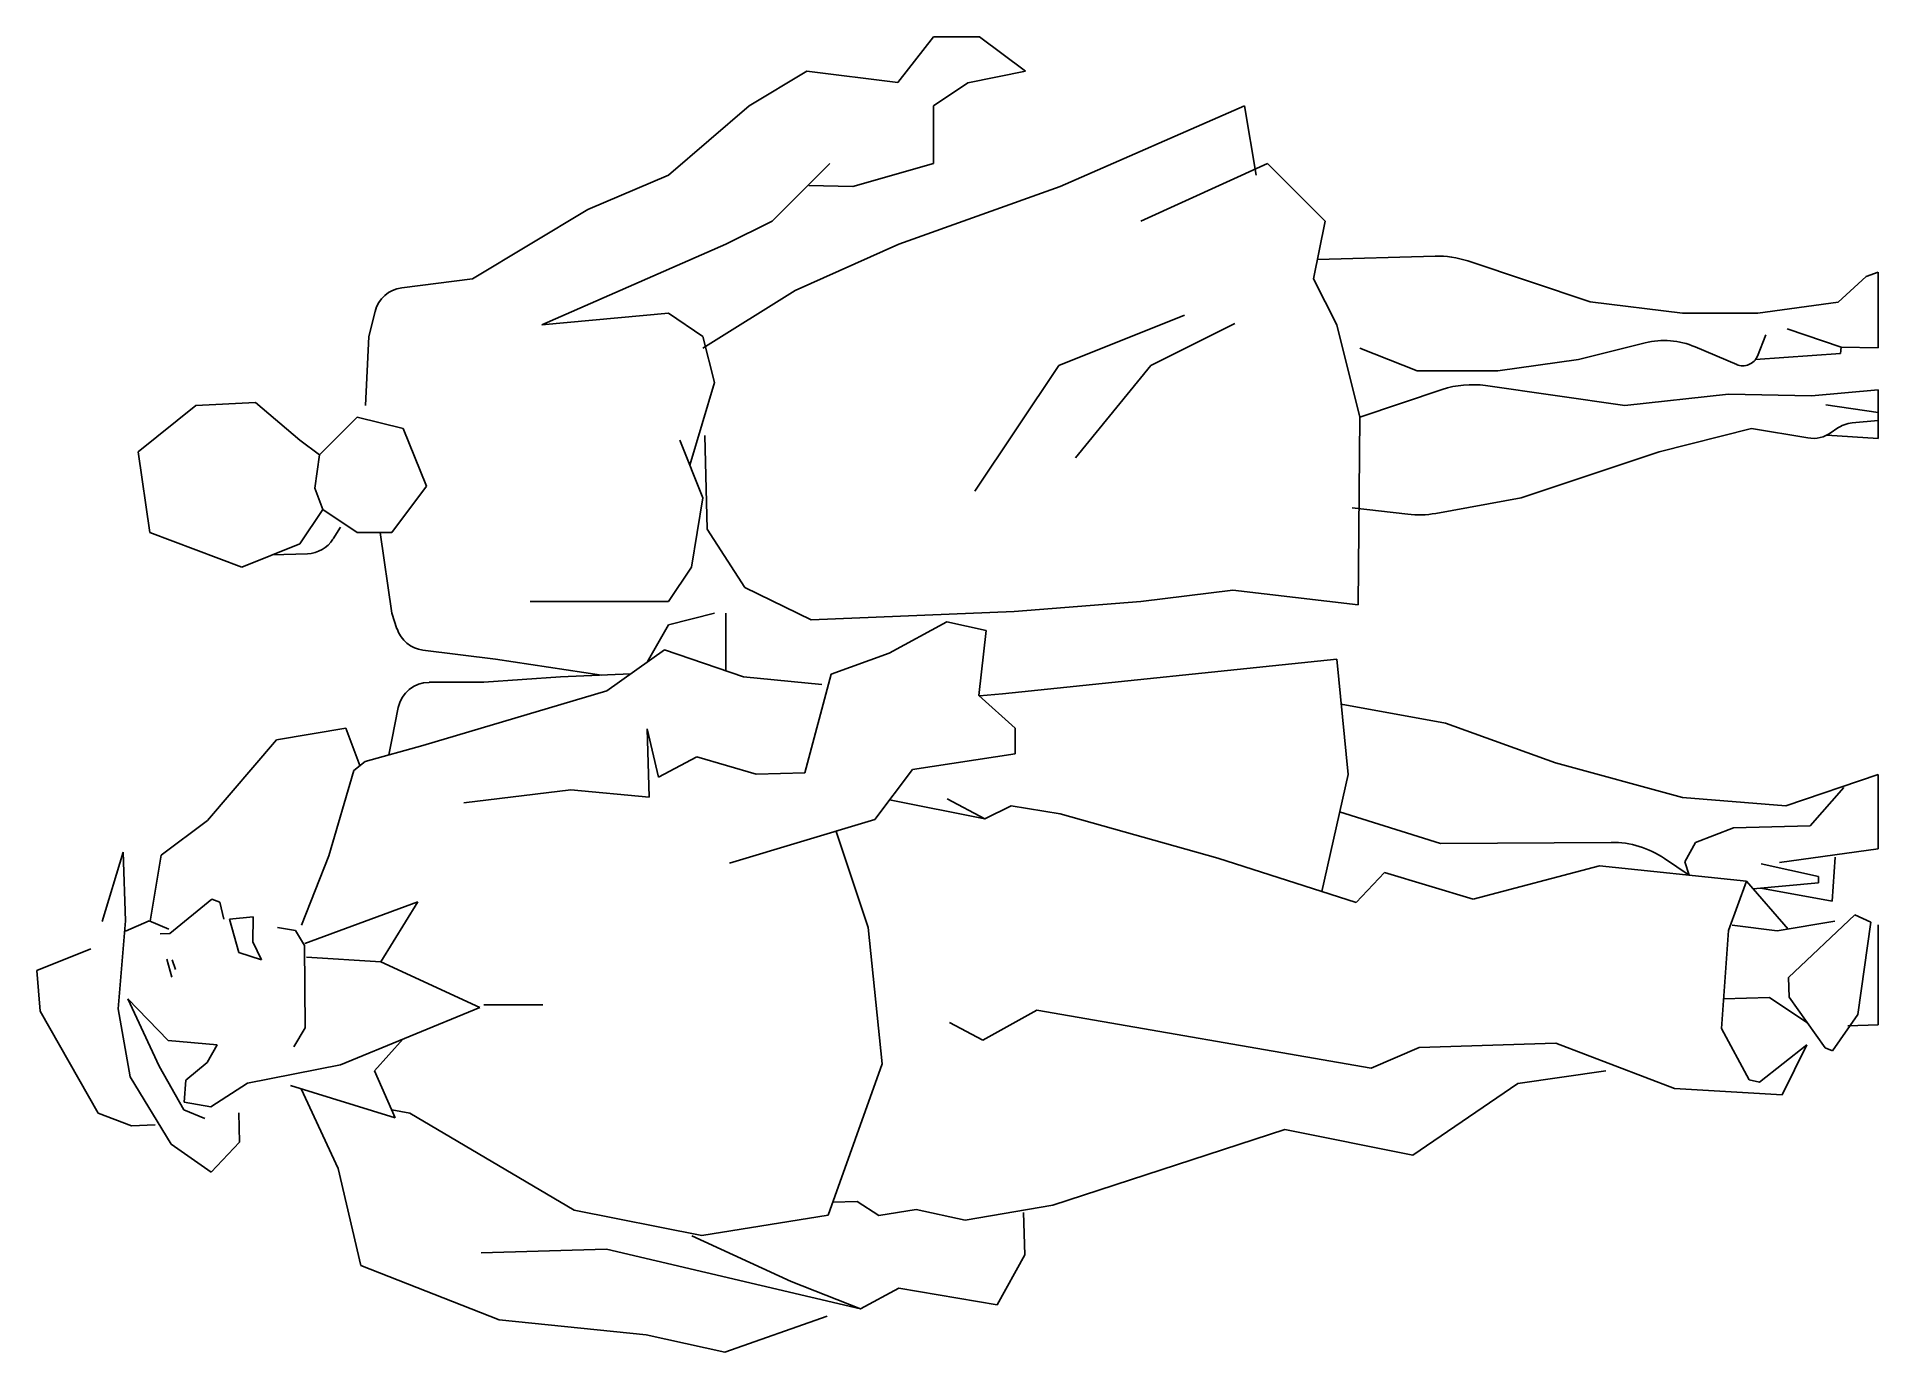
# Model space of a CAD drawing. Extents: x 443774.24 to 443776.05, y 4484917.94 to 4484919.23.
import ezdxf

# ---------------------------------------------------------------- set-up
doc = ezdxf.new("R2010")
doc.units = 0
doc.layers.get('0').update_dxf_attribs({"linetype": 'CONTINUOUS'})

msp = doc.modelspace()

# ---------------------------------------------------------------- linework, layer by layer
at = {"color": 0}
for p, q in [((443775.0849, 4484919.1884), (443775.1198, 4484919.2332)), ((443775.1198, 4484919.2332), (443775.165, 4484919.2332)), ((443775.165, 4484919.2332), (443775.2102, 4484919.1995)), ((443774.939, 4484919.1655), (443774.9956, 4484919.1995)), ((443774.9956, 4484919.1995), (443775.0849, 4484919.1884)), ((443775.1537, 4484919.1882), (443775.1198, 4484919.1655)), ((443775.2102, 4484919.1995), (443775.1537, 4484919.1882)), ((443774.8599, 4484919.0977), (443774.939, 4484919.1655)), ((443775.1198, 4484919.1655), (443775.1198, 4484919.109)), ((443775.4249, 4484919.1655), (443775.2442, 4484919.0865)), ((443775.4362, 4484919.0977), (443775.4249, 4484919.1655)), ((443774.7809, 4484919.064), (443774.8599, 4484919.0977)), ((443775.0182, 4484919.109), (443774.9616, 4484919.0525)), ((443775.1198, 4484919.109), (443775.0408, 4484919.0865)), ((443775.4475, 4484919.109), (443775.3232, 4484919.0525)), ((443775.5041, 4484919.0525), (443775.4475, 4484919.109)), ((443775.0408, 4484919.0865), (443774.9976, 4484919.0876)), ((443775.2442, 4484919.0865), (443775.0859, 4484919.03)), ((443774.6678, 4484918.996), (443774.7809, 4484919.064)), ((443774.9616, 4484919.0525), (443774.9164, 4484919.03)), ((443775.4927, 4484918.996), (443775.5041, 4484919.0525)), ((443774.9164, 4484919.03), (443774.7357, 4484918.9509)), ((443775.0859, 4484919.03), (443774.9842, 4484918.9847)), ((443775.6119, 4484919.0182), (443775.4965, 4484919.015)), ((443775.764, 4484918.9735), (443775.6438, 4484919.0135)), ((443774.5984, 4484918.9873), (443774.6678, 4484918.996)), ((443775.5154, 4484918.9509), (443775.4927, 4484918.996)), ((443776.0071, 4484918.973), (443776.0344, 4484918.9984)), ((443776.0344, 4484918.9984), (443776.0463, 4484919.0026)), ((443776.0463, 4484919.0026), (443776.0463, 4484918.9284)), ((443774.9842, 4484918.9847), (443774.8938, 4484918.9282)), ((443775.8543, 4484918.9622), (443775.764, 4484918.9735)), ((443775.9282, 4484918.9622), (443776.0071, 4484918.973)), ((443774.5662, 4484918.9395), (443774.5723, 4484918.9641)), ((443774.7357, 4484918.9509), (443774.8599, 4484918.9622)), ((443774.8599, 4484918.9622), (443774.8938, 4484918.9395)), ((443775.2427, 4484918.9112), (443775.366, 4484918.9605)), ((443775.3331, 4484918.9112), (443775.4154, 4484918.9523)), ((443775.9282, 4484918.9622), (443775.8543, 4484918.9622)), ((443774.5629, 4484918.8717), (443774.5662, 4484918.9395)), ((443774.8938, 4484918.9395), (443774.9051, 4484918.8944)), ((443775.538, 4484918.8605), (443775.5154, 4484918.9509)), ((443775.7526, 4484918.917), (443775.8179, 4484918.9332)), ((443775.928, 4484918.9203), (443775.9363, 4484918.9411)), ((443776.01, 4484918.9291), (443775.9572, 4484918.9469)), ((443775.538, 4484918.9282), (443775.5944, 4484918.9057)), ((443775.6735, 4484918.9057), (443775.7526, 4484918.917)), ((443775.8667, 4484918.9293), (443775.9076, 4484918.9119)), ((443775.926, 4484918.9169), (443776.0093, 4484918.9227)), ((443776.0093, 4484918.9227), (443776.01, 4484918.9291)), ((443776.0463, 4484918.9284), (443776.01, 4484918.9291)), ((443775.1604, 4484918.7878), (443775.2427, 4484918.9112)), ((443775.2591, 4484918.8206), (443775.3331, 4484918.9112)), ((443775.5944, 4484918.9057), (443775.6735, 4484918.9057)), ((443774.9051, 4484918.8944), (443774.8811, 4484918.8133)), ((443775.6188, 4484918.8875), (443775.538, 4484918.8605)), ((443775.7979, 4484918.8717), (443775.6613, 4484918.8913)), ((443775.8995, 4484918.883), (443775.7979, 4484918.8717)), ((443775.9808, 4484918.8814), (443775.8995, 4484918.883)), ((443776.0463, 4484918.8872), (443775.9808, 4484918.8814)), ((443776.0463, 4484918.8395), (443776.0463, 4484918.8872)), ((443774.3401, 4484918.8265), (443774.3966, 4484918.8717)), ((443774.3966, 4484918.8717), (443774.4551, 4484918.8748)), ((443774.4551, 4484918.8748), (443774.4984, 4484918.8379)), ((443776.0463, 4484918.8649), (443775.9949, 4484918.8724)), ((443774.5177, 4484918.8236), (443774.5549, 4484918.8605)), ((443774.5549, 4484918.8605), (443774.6, 4484918.8492)), ((443774.6, 4484918.8492), (443774.6226, 4484918.7927)), ((443775.5364, 4484918.6764), (443775.538, 4484918.8605)), ((443775.8316, 4484918.8265), (443775.9221, 4484918.8492)), ((443775.9221, 4484918.8492), (443775.9774, 4484918.84)), ((443776.0003, 4484918.8453), (443776.0058, 4484918.8492)), ((443776.0208, 4484918.8548), (443776.0463, 4484918.8572)), ((443774.3514, 4484918.7475), (443774.3401, 4484918.8265)), ((443774.4984, 4484918.8379), (443774.5177, 4484918.8236)), ((443774.8938, 4484918.7814), (443774.8712, 4484918.8379)), ((443774.8981, 4484918.7505), (443774.8957, 4484918.8424)), ((443775.6961, 4484918.7814), (443775.8316, 4484918.8265)), ((443776.0463, 4484918.8395), (443775.9961, 4484918.8428)), ((443774.5132, 4484918.7907), (443774.5177, 4484918.8236)), ((443774.521, 4484918.77), (443774.5132, 4484918.7907)), ((443774.6226, 4484918.7927), (443774.5887, 4484918.7475)), ((443774.8825, 4484918.7135), (443774.8938, 4484918.7814)), ((443775.5851, 4484918.7653), (443775.5306, 4484918.7716)), ((443775.6124, 4484918.7661), (443775.6961, 4484918.7814)), ((443774.521, 4484918.77), (443774.4984, 4484918.7362)), ((443774.5549, 4484918.7475), (443774.521, 4484918.77)), ((443774.5311, 4484918.741), (443774.5384, 4484918.7527)), ((443774.4418, 4484918.7135), (443774.3514, 4484918.7475)), ((443774.4984, 4484918.7362), (443774.4418, 4484918.7135)), ((443774.5887, 4484918.7475), (443774.5549, 4484918.7475)), ((443774.5774, 4484918.7475), (443774.5887, 4484918.6684)), ((443774.8981, 4484918.7505), (443774.9349, 4484918.6934)), ((443774.4713, 4484918.7253), (443774.506, 4484918.7265)), ((443774.8599, 4484918.6797), (443774.8825, 4484918.7135)), ((443774.9349, 4484918.6934), (443774.9998, 4484918.6618)), ((443775.3232, 4484918.6797), (443775.4136, 4484918.6909)), ((443775.4136, 4484918.6909), (443775.5364, 4484918.6764)), ((443774.5887, 4484918.6684), (443774.5938, 4484918.6529)), ((443774.7243, 4484918.6797), (443774.8599, 4484918.6797)), ((443774.8599, 4484918.657), (443774.9051, 4484918.6684)), ((443774.9164, 4484918.6116), (443774.9164, 4484918.6684)), ((443774.9998, 4484918.6618), (443775.1989, 4484918.6698)), ((443775.1989, 4484918.6698), (443775.3232, 4484918.6797)), ((443774.8391, 4484918.6202), (443774.8599, 4484918.657)), ((443775.0765, 4484918.6292), (443775.1331, 4484918.6597)), ((443775.1331, 4484918.6597), (443775.1717, 4484918.6514)), ((443775.1717, 4484918.6514), (443775.1645, 4484918.5877)), ((443774.6193, 4484918.632), (443774.6904, 4484918.6232)), ((443774.7997, 4484918.5921), (443774.856, 4484918.6322)), ((443774.856, 4484918.6322), (443774.9335, 4484918.6057)), ((443775.0196, 4484918.6084), (443775.0765, 4484918.6292)), ((443774.6904, 4484918.6232), (443774.7945, 4484918.6076)), ((443774.7541, 4484918.606), (443774.823, 4484918.6087)), ((443774.9938, 4484918.5117), (443775.0196, 4484918.6084)), ((443775.5154, 4484918.6232), (443775.1876, 4484918.5892)), ((443775.5267, 4484918.5102), (443775.5154, 4484918.6232)), ((443774.6193, 4484918.5387), (443774.7997, 4484918.5921)), ((443774.6253, 4484918.6005), (443774.6791, 4484918.6005)), ((443774.6791, 4484918.6005), (443774.7541, 4484918.606)), ((443774.9335, 4484918.6057), (443775.0103, 4484918.5985)), ((443774.5887, 4484918.544), (443774.595, 4484918.5757)), ((443775.1645, 4484918.5877), (443775.2001, 4484918.5557)), ((443775.1876, 4484918.5892), (443775.1649, 4484918.5873)), ((443775.5198, 4484918.5791), (443775.622, 4484918.5605)), ((443774.4758, 4484918.544), (443774.5436, 4484918.5554)), ((443774.5436, 4484918.5554), (443774.5573, 4484918.5188)), ((443774.8392, 4484918.5549), (443774.8502, 4484918.5074)), ((443774.8412, 4484918.488), (443774.8392, 4484918.5549)), ((443775.2001, 4484918.5304), (443775.2001, 4484918.5557)), ((443775.622, 4484918.5605), (443775.73, 4484918.5214)), ((443774.4079, 4484918.4649), (443774.4758, 4484918.544)), ((443774.5626, 4484918.523), (443774.6193, 4484918.5387)), ((443774.5858, 4484918.5294), (443774.5887, 4484918.544)), ((443774.5514, 4484918.5141), (443774.5626, 4484918.523)), ((443774.8502, 4484918.5074), (443774.888, 4484918.5276)), ((443774.888, 4484918.5276), (443774.946, 4484918.5103)), ((443775.2001, 4484918.5304), (443775.0992, 4484918.515)), ((443775.73, 4484918.5214), (443775.8543, 4484918.4875)), ((443774.5268, 4484918.4305), (443774.5514, 4484918.5141)), ((443774.946, 4484918.5103), (443774.9938, 4484918.5117)), ((443775.0992, 4484918.515), (443775.0623, 4484918.4659)), ((443775.5006, 4484918.3954), (443775.5267, 4484918.5102)), ((443775.9557, 4484918.4795), (443776.0463, 4484918.5102)), ((443776.0463, 4484918.5102), (443776.0463, 4484918.4371)), ((443774.6593, 4484918.4824), (443774.7643, 4484918.4952)), ((443774.7643, 4484918.4952), (443774.8412, 4484918.488)), ((443775.1703, 4484918.4668), (443775.0769, 4484918.4854)), ((443775.1704, 4484918.4668), (443775.1333, 4484918.4862)), ((443775.8543, 4484918.4875), (443775.9557, 4484918.4795)), ((443775.9795, 4484918.4599), (443776.0127, 4484918.4974)), ((443774.3627, 4484918.4312), (443774.4079, 4484918.4649)), ((443775.0623, 4484918.4659), (443774.9199, 4484918.4232)), ((443775.196, 4484918.4795), (443775.1703, 4484918.4668)), ((443775.2442, 4484918.4715), (443775.196, 4484918.4795)), ((443775.3989, 4484918.4282), (443775.2442, 4484918.4715)), ((443775.5182, 4484918.4734), (443775.617, 4484918.4424)), ((443775.056, 4484918.3603), (443775.0243, 4484918.4552)), ((443775.8671, 4484918.4433), (443775.9046, 4484918.4579)), ((443775.9046, 4484918.4579), (443775.9795, 4484918.4599)), ((443774.3046, 4484918.3659), (443774.3254, 4484918.4339)), ((443774.3254, 4484918.4339), (443774.3275, 4484918.3668)), ((443774.3519, 4484918.3663), (443774.3627, 4484918.4312)), ((443774.5001, 4484918.3625), (443774.5268, 4484918.4305)), ((443775.5344, 4484918.3845), (443775.3989, 4484918.4282)), ((443775.617, 4484918.4424), (443775.7846, 4484918.4436)), ((443775.8369, 4484918.4278), (443775.8611, 4484918.4115)), ((443775.8568, 4484918.4246), (443775.8671, 4484918.4433)), ((443776.0463, 4484918.4371), (443775.9496, 4484918.4237)), ((443776.0012, 4484918.3859), (443776.0042, 4484918.4292)), ((443775.5623, 4484918.4141), (443775.5344, 4484918.3845)), ((443775.6493, 4484918.388), (443775.5623, 4484918.4141)), ((443775.7729, 4484918.4206), (443775.6493, 4484918.388)), ((443775.9171, 4484918.4057), (443775.7729, 4484918.4206)), ((443775.8611, 4484918.4114), (443775.8568, 4484918.4246)), ((443775.9878, 4484918.41), (443775.9317, 4484918.4226)), ((443775.9878, 4484918.4038), (443775.9878, 4484918.41)), ((443775.8994, 4484918.3572), (443775.9171, 4484918.4057)), ((443775.958, 4484918.3586), (443775.9171, 4484918.4057)), ((443775.9238, 4484918.3979), (443775.9878, 4484918.4038)), ((443775.9312, 4484918.3986), (443776.0012, 4484918.3859)), ((443774.4123, 4484918.3879), (443774.3711, 4484918.3542)), ((443774.4123, 4484918.3879), (443774.4202, 4484918.3849)), ((443774.4202, 4484918.3849), (443774.4239, 4484918.3682)), ((443774.5033, 4484918.3444), (443774.6144, 4484918.3852)), ((443774.6144, 4484918.3852), (443774.5778, 4484918.3265)), ((443774.3275, 4484918.3668), (443774.3205, 4484918.2804)), ((443774.3509, 4484918.3667), (443774.3277, 4484918.3565)), ((443774.3701, 4484918.3585), (443774.3509, 4484918.3667)), ((443774.4296, 4484918.3684), (443774.4528, 4484918.3705)), ((443774.4388, 4484918.3355), (443774.4296, 4484918.3684)), ((443774.4525, 4484918.3462), (443774.4528, 4484918.3705)), ((443774.4943, 4484918.3573), (443774.4765, 4484918.3603)), ((443774.5032, 4484918.3424), (443774.4943, 4484918.3573)), ((443775.0696, 4484918.2265), (443775.056, 4484918.3603)), ((443775.8927, 4484918.2612), (443775.8994, 4484918.3572)), ((443775.9031, 4484918.3624), (443775.9474, 4484918.357)), ((443775.9474, 4484918.357), (443776.0038, 4484918.3662)), ((443775.9583, 4484918.3111), (443776.0235, 4484918.3726)), ((443776.0235, 4484918.3726), (443776.039, 4484918.3654)), ((443776.039, 4484918.3654), (443776.0265, 4484918.275)), ((443776.0463, 4484918.2647), (443776.0463, 4484918.3626)), ((443774.2937, 4484918.3391), (443774.2406, 4484918.3181)), ((443774.3711, 4484918.3542), (443774.3615, 4484918.3539)), ((443774.4525, 4484918.3462), (443774.4608, 4484918.3285)), ((443774.5037, 4484918.2617), (443774.5032, 4484918.3424)), ((443774.3731, 4484918.3116), (443774.3682, 4484918.3291)), ((443774.3766, 4484918.319), (443774.3734, 4484918.3285)), ((443774.4608, 4484918.3285), (443774.4388, 4484918.3355)), ((443774.5051, 4484918.3312), (443774.5778, 4484918.3265)), ((443774.5778, 4484918.3265), (443774.675, 4484918.2817)), ((443774.2406, 4484918.3181), (443774.2439, 4484918.2781)), ((443775.9589, 4484918.292), (443775.9583, 4484918.3111)), ((443774.3298, 4484918.2903), (443774.3693, 4484918.2494)), ((443774.3605, 4484918.2242), (443774.3298, 4484918.2903)), ((443774.6791, 4484918.2842), (443774.7367, 4484918.2842)), ((443775.8948, 4484918.2901), (443775.9398, 4484918.2914)), ((443775.9398, 4484918.2914), (443775.9772, 4484918.2664)), ((443775.9944, 4484918.2422), (443775.9589, 4484918.292)), ((443774.2439, 4484918.2781), (443774.3007, 4484918.178)), ((443774.3205, 4484918.2804), (443774.3322, 4484918.2136)), ((443774.675, 4484918.2817), (443774.5384, 4484918.2255)), ((443775.1355, 4484918.2669), (443775.1683, 4484918.2498)), ((443775.1683, 4484918.2498), (443775.2213, 4484918.2791)), ((443775.2213, 4484918.2791), (443775.549, 4484918.2221)), ((443776.0265, 4484918.275), (443776.0014, 4484918.2392)), ((443774.3693, 4484918.2494), (443774.4174, 4484918.245)), ((443774.4928, 4484918.243), (443774.5037, 4484918.2617)), ((443774.5719, 4484918.2196), (443774.6, 4484918.2509)), ((443775.9199, 4484918.2108), (443775.8927, 4484918.2612)), ((443776.0166, 4484918.2638), (443776.0463, 4484918.2647)), ((443774.4174, 4484918.245), (443774.4078, 4484918.2278)), ((443775.549, 4484918.2221), (443775.5963, 4484918.2426)), ((443775.5963, 4484918.2426), (443775.7303, 4484918.2467)), ((443775.7303, 4484918.2467), (443775.8466, 4484918.2023)), ((443775.9765, 4484918.245), (443775.9301, 4484918.2084)), ((443775.9523, 4484918.196), (443775.9765, 4484918.245)), ((443775.9944, 4484918.2422), (443776.0014, 4484918.2392)), ((443774.3322, 4484918.2136), (443774.3724, 4484918.1478)), ((443774.3847, 4484918.1815), (443774.3605, 4484918.2242)), ((443774.3868, 4484918.2104), (443774.4078, 4484918.2278)), ((443774.4473, 4484918.2076), (443774.5384, 4484918.2255)), ((443774.592, 4484918.1736), (443774.5719, 4484918.2196)), ((443775.0166, 4484918.0782), (443775.0696, 4484918.2265)), ((443775.6931, 4484918.2072), (443775.7791, 4484918.2195)), ((443774.3868, 4484918.2104), (443774.3851, 4484918.1888)), ((443774.4111, 4484918.1844), (443774.4473, 4484918.2076)), ((443774.4894, 4484918.2053), (443774.592, 4484918.1736)), ((443774.4999, 4484918.202), (443774.5361, 4484918.124)), ((443775.5899, 4484918.137), (443775.6931, 4484918.2072)), ((443775.8466, 4484918.2023), (443775.9523, 4484918.196)), ((443775.9199, 4484918.2108), (443775.9301, 4484918.2084)), ((443774.3007, 4484918.178), (443774.3336, 4484918.1657)), ((443774.3847, 4484918.1815), (443774.4054, 4484918.173)), ((443774.3851, 4484918.1888), (443774.4111, 4484918.1844)), ((443774.4395, 4484918.1498), (443774.4386, 4484918.1786)), ((443774.5887, 4484918.1813), (443774.6065, 4484918.1782)), ((443774.6065, 4484918.1782), (443774.7674, 4484918.0831)), ((443774.3336, 4484918.1657), (443774.3565, 4484918.1668)), ((443775.2368, 4484918.0879), (443775.4645, 4484918.162)), ((443775.4645, 4484918.162), (443775.5899, 4484918.137)), ((443774.3724, 4484918.1478), (443774.4116, 4484918.1202)), ((443774.4116, 4484918.1202), (443774.4395, 4484918.1498)), ((443774.5361, 4484918.124), (443774.5582, 4484918.0288)), ((443775.0212, 4484918.0908), (443775.045, 4484918.0916)), ((443775.045, 4484918.0916), (443775.0663, 4484918.0778)), ((443775.151, 4484918.0731), (443775.2368, 4484918.0879)), ((443774.7674, 4484918.0831), (443774.8927, 4484918.0583)), ((443774.8927, 4484918.0583), (443775.0166, 4484918.0782)), ((443775.0663, 4484918.0778), (443775.1028, 4484918.0838)), ((443775.1028, 4484918.0838), (443775.151, 4484918.0731)), ((443775.2095, 4484918.0391), (443775.2082, 4484918.0806)), ((443774.8831, 4484918.058), (443774.9804, 4484918.013)), ((443774.7991, 4484918.0449), (443774.6763, 4484918.0412)), ((443775.0482, 4484917.9863), (443774.7991, 4484918.0449)), ((443775.1823, 4484917.9904), (443775.2095, 4484918.0391)), ((443774.5582, 4484918.0288), (443774.694, 4484917.9755)), ((443774.9804, 4484918.013), (443775.0482, 4484917.9863)), ((443775.0482, 4484917.9863), (443775.0859, 4484918.0067)), ((443775.0859, 4484918.0067), (443775.1823, 4484917.9904)), ((443774.9154, 4484917.9439), (443775.0158, 4484917.9791)), ((443774.694, 4484917.9755), (443774.8381, 4484917.9608)), ((443774.8381, 4484917.9608), (443774.9154, 4484917.9439))]:
    msp.add_line(p, q, dxfattribs=at)
for centre, radius, start, end in [((443775.6145, 4484918.9258), 0.0925, 71.5572, 91.6305), ((443774.6022, 4484918.9567), 0.0308, 97.0938, 166.1406), ((443775.8365, 4484918.8584), 0.0771, 66.8932, 103.9979), ((443775.9136, 4484918.9261), 0.0154, 246.8932, 338.1883), ((443775.6481, 4484918.7998), 0.0925, 81.8271, 108.495), ((443775.9824, 4484918.8704), 0.0308, 260.5788, 305.4707), ((443776.0237, 4484918.8241), 0.0308, 95.3927, 125.4707), ((443775.5958, 4484918.8571), 0.0925, 263.3441, 280.3587), ((443774.5049, 4484918.7573), 0.0308, 271.9676, 327.9594), ((443774.6231, 4484918.6626), 0.0308, 198.3992, 262.9062), ((443774.6253, 4484918.5696), 0.0308, 90, 168.6844), ((443775.7852, 4484918.3511), 0.0925, 56.0133, 90.3867)]:
    msp.add_arc(centre, radius, start, end, dxfattribs=at)

doc.saveas('drawing.dxf')
